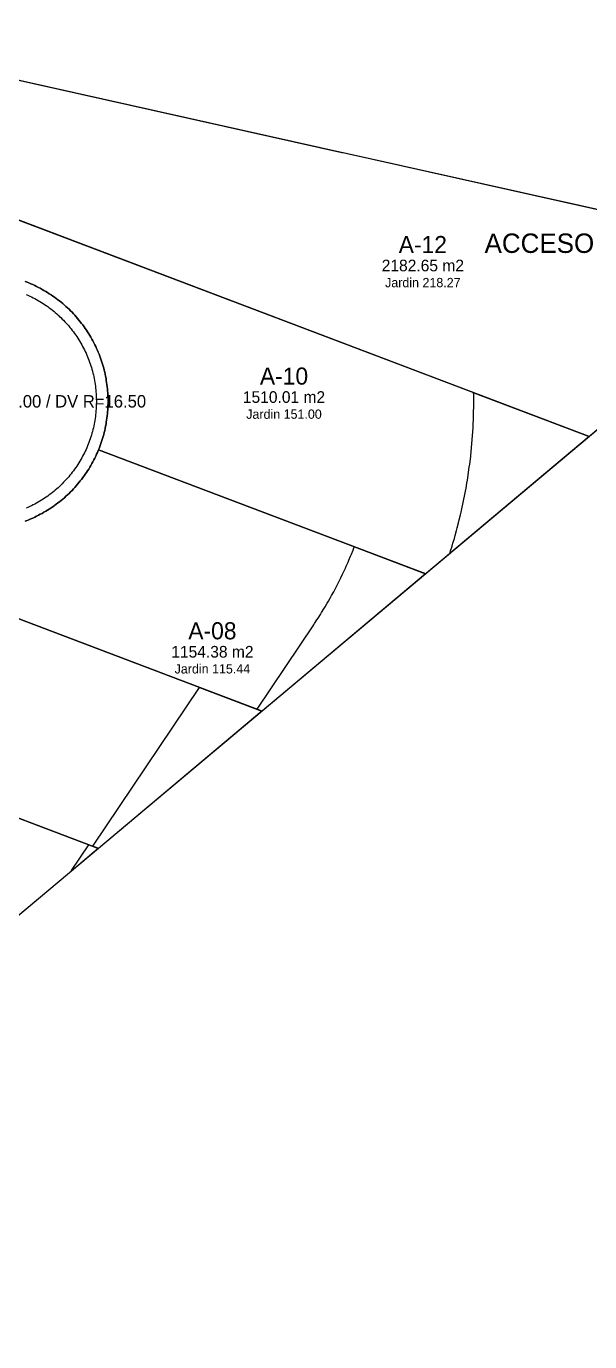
# Model space of a CAD drawing. Header units: metres. Extents: x 357848 to 358234, y 2285108 to 2285465.
# Drawn here: x 357973.7 to 358046.2, y 2285119.7 to 2285289.1 of the extents above; entities that cross this region are included whole.
import ezdxf
from ezdxf.enums import TextEntityAlignment as Align

# ---------------------------------------------------------------- set-up
doc = ezdxf.new("R2010")
doc.units = ezdxf.units.M
for name, color, linetype in [('ACCESO', 1, 'Continuous'), ('JARDIN-DONACION-10', 3, 'Continuous'), ('LOTES', 2, 'Continuous'), ('LOTES-GRANDES', 6, 'Continuous'), ('POLIGONO', 5, 'Continuous'), ('TEXTO', 7, 'Continuous'), ('VIAL-ARROYO', 8, 'Continuous'), ('VIAL-DERECHO-VIA', 9, 'Continuous')]:
    doc.layers.add(name, color=color, linetype=linetype)

msp = doc.modelspace()

# ---------------------------------------------------------------- linework, layer by layer
at = {"layer": 'JARDIN-DONACION-10'}
for points in [[(358028.21, 2285221.18), (358028.21, 2285221.18), (358028.21, 2285221.18), (358028.21, 2285221.18), (358028.2, 2285221.18), (358028.2, 2285221.18), (358028.2, 2285221.18), (358028.2, 2285221.18), (358028.2, 2285221.18), (358028.2, 2285221.18), (358028.2, 2285221.18), (358028.2, 2285221.18), (358028.2, 2285221.18), (358028.2, 2285221.18), (358028.2, 2285221.18), (358028.19, 2285221.18), (358028.19, 2285221.18), (358028.19, 2285221.18), (358028.19, 2285221.18), (358028.19, 2285221.18), (358028.19, 2285221.19), (358028.19, 2285221.19), (358028.19, 2285221.19), (358028.19, 2285221.19), (358028.19, 2285221.19), (358028.19, 2285221.19), (358028.19, 2285221.19), (358028.29, 2285221.51), (358028.29, 2285221.51), (358028.49, 2285222.13), (358028.49, 2285222.13), (358028.6, 2285222.5), (358028.6, 2285222.5), (358028.79, 2285223.13), (358028.79, 2285223.13), (358028.89, 2285223.5), (358028.89, 2285223.5), (358029.07, 2285224.13), (358029.07, 2285224.13), (358029.17, 2285224.5), (358029.17, 2285224.5), (358029.33, 2285225.14), (358029.33, 2285225.14), (358029.42, 2285225.51), (358029.42, 2285225.51), (358029.58, 2285226.15), (358029.58, 2285226.15), (358029.67, 2285226.52), (358029.67, 2285226.52), (358029.81, 2285227.16), (358029.81, 2285227.16), (358029.89, 2285227.54), (358029.89, 2285227.54), (358030.02, 2285228.18), (358030.02, 2285228.18), (358030.1, 2285228.56), (358030.1, 2285228.56), (358030.22, 2285229.2), (358030.22, 2285229.2), (358030.29, 2285229.58), (358030.29, 2285229.58), (358030.4, 2285230.23), (358030.4, 2285230.23), (358030.47, 2285230.61), (358030.47, 2285230.61), (358030.57, 2285231.26), (358030.57, 2285231.26), (358030.62, 2285231.64), (358030.62, 2285231.64), (358030.71, 2285232.29), (358030.71, 2285232.29), (358030.76, 2285232.67), (358030.76, 2285232.67), (358030.85, 2285233.32), (358030.85, 2285233.32), (358030.89, 2285233.7), (358030.89, 2285233.7), (358030.96, 2285234.35), (358030.96, 2285234.35), (358031, 2285234.74), (358031, 2285234.74), (358031.06, 2285235.39), (358031.06, 2285235.39), (358031.09, 2285235.77), (358031.09, 2285235.77), (358031.13, 2285236.43), (358031.13, 2285236.43), (358031.16, 2285236.81), (358031.16, 2285236.81), (358031.2, 2285237.46), (358031.2, 2285237.46), (358031.22, 2285237.85), (358031.22, 2285237.85), (358031.24, 2285238.5), (358031.24, 2285238.5), (358031.26, 2285238.89), (358031.26, 2285238.89), (358031.27, 2285239.54), (358031.27, 2285239.54), (358031.28, 2285239.93), (358031.28, 2285239.93), (358031.28, 2285240.58), (358031.28, 2285240.58), (358031.28, 2285240.97), (358031.28, 2285240.97), (358031.28, 2285241.62), (358031.28, 2285241.63), (358031.27, 2285241.88), (358031.27, 2285241.88), (358031.27, 2285241.88), (358031.27, 2285241.88), (358031.27, 2285241.88), (358031.28, 2285241.88), (358031.28, 2285241.89), (358031.28, 2285241.89), (358031.28, 2285241.89), (358031.28, 2285241.89), (358031.28, 2285241.89), (358031.28, 2285241.89), (358031.28, 2285241.89), (358031.28, 2285241.89), (358031.28, 2285241.89), (358031.28, 2285241.89), (358031.28, 2285241.89), (358031.28, 2285241.89), (358031.29, 2285241.89), (358031.29, 2285241.89), (358031.29, 2285241.89), (358046.15, 2285236.26), (358046.15, 2285236.26), (358046.16, 2285236.26), (358046.16, 2285236.25), (358046.16, 2285236.25), (358046.16, 2285236.25), (358046.16, 2285236.25), (358046.16, 2285236.25), (358046.16, 2285236.25), (358046.16, 2285236.25), (358046.16, 2285236.25), (358046.16, 2285236.25), (358046.16, 2285236.25), (358046.16, 2285236.25), (358046.16, 2285236.25), (358046.16, 2285236.24), (358046.16, 2285236.24), (358046.16, 2285236.24), (358046.16, 2285236.24), (358046.16, 2285236.24), (358046.16, 2285236.24), (358046.16, 2285236.24), (358028.21, 2285221.18)], [(358003.4, 2285201.13), (358003.4, 2285201.13), (358003.4, 2285201.13), (358003.4, 2285201.13), (358003.4, 2285201.13), (358003.4, 2285201.13), (358003.4, 2285201.13), (358003.4, 2285201.13), (358003.4, 2285201.13), (358003.39, 2285201.13), (358003.39, 2285201.13), (358003.39, 2285201.13), (358003.39, 2285201.14), (358003.39, 2285201.14), (358003.39, 2285201.14), (358003.39, 2285201.14), (358003.4, 2285201.14), (358003.4, 2285201.14), (358003.4, 2285201.14), (358010.69, 2285212.01), (358010.79, 2285212.16), (358010.79, 2285212.16), (358011.09, 2285212.62), (358011.09, 2285212.62), (358011.25, 2285212.86), (358011.25, 2285212.87), (358011.55, 2285213.34), (358011.55, 2285213.34), (358011.7, 2285213.58), (358011.7, 2285213.58), (358011.99, 2285214.06), (358011.99, 2285214.06), (358012.14, 2285214.31), (358012.14, 2285214.31), (358012.42, 2285214.79), (358012.42, 2285214.79), (358012.57, 2285215.04), (358012.57, 2285215.04), (358012.84, 2285215.52), (358012.84, 2285215.52), (358012.98, 2285215.77), (358012.98, 2285215.77), (358013.25, 2285216.26), (358013.25, 2285216.26), (358013.38, 2285216.52), (358013.38, 2285216.52), (358013.64, 2285217.01), (358013.64, 2285217.01), (358013.78, 2285217.27), (358013.78, 2285217.27), (358014.03, 2285217.77), (358014.03, 2285217.77), (358014.15, 2285218.03), (358014.15, 2285218.03), (358014.4, 2285218.53), (358014.4, 2285218.53), (358014.52, 2285218.79), (358014.52, 2285218.79), (358014.75, 2285219.3), (358014.75, 2285219.3), (358014.87, 2285219.56), (358014.87, 2285219.56), (358015.1, 2285220.07), (358015.1, 2285220.07), (358015.21, 2285220.33), (358015.21, 2285220.33), (358015.43, 2285220.85), (358015.43, 2285220.85), (358015.54, 2285221.11), (358015.54, 2285221.11), (358015.75, 2285221.63), (358015.75, 2285221.63), (358015.86, 2285221.9), (358015.86, 2285221.9), (358015.91, 2285222.04), (358015.91, 2285222.04), (358015.91, 2285222.04), (358015.91, 2285222.04), (358015.91, 2285222.04), (358015.91, 2285222.04), (358015.92, 2285222.04), (358015.92, 2285222.05), (358015.92, 2285222.05), (358015.92, 2285222.05), (358015.92, 2285222.05), (358015.92, 2285222.05), (358015.92, 2285222.05), (358015.92, 2285222.05), (358015.92, 2285222.05), (358015.92, 2285222.05), (358015.93, 2285222.05), (358025.08, 2285218.58), (358025.08, 2285218.58), (358025.08, 2285218.58), (358025.08, 2285218.57), (358025.08, 2285218.57), (358025.09, 2285218.57), (358025.09, 2285218.57), (358025.09, 2285218.57), (358025.09, 2285218.57), (358025.09, 2285218.57), (358025.09, 2285218.57), (358025.09, 2285218.57), (358025.09, 2285218.57), (358025.09, 2285218.57), (358025.09, 2285218.56), (358025.09, 2285218.56), (358025.09, 2285218.56), (358025.09, 2285218.56), (358025.09, 2285218.56), (358025.09, 2285218.56), (358025.09, 2285218.56), (358025.08, 2285218.56), (358004.03, 2285200.89), (358004.03, 2285200.89), (358004.03, 2285200.89), (358004.03, 2285200.89), (358004.03, 2285200.89), (358004.03, 2285200.89), (358004.02, 2285200.89), (358004.02, 2285200.89), (358004.02, 2285200.89), (358004.02, 2285200.89), (358004.02, 2285200.89), (358004.02, 2285200.89), (358003.4, 2285201.13)], [(357982.25, 2285183.48), (357982.25, 2285183.48), (357982.25, 2285183.48), (357982.25, 2285183.48), (357982.25, 2285183.48), (357982.25, 2285183.48), (357982.25, 2285183.48), (357982.25, 2285183.48), (357982.25, 2285183.48), (357982.25, 2285183.48), (357982.25, 2285183.48), (357982.24, 2285183.48), (357982.24, 2285183.48), (357982.24, 2285183.49), (357982.25, 2285183.49), (357982.25, 2285183.49), (357982.25, 2285183.49), (357982.25, 2285183.49), (357982.25, 2285183.49), (357995.97, 2285203.94), (357995.97, 2285203.94), (357995.97, 2285203.94), (357995.97, 2285203.94), (357995.97, 2285203.94), (357995.97, 2285203.94), (357995.97, 2285203.94), (357995.97, 2285203.94), (357995.97, 2285203.94), (357995.97, 2285203.94), (357995.97, 2285203.94), (357995.97, 2285203.94), (357995.98, 2285203.94), (357995.98, 2285203.94), (357995.98, 2285203.94), (358004.01, 2285200.9), (358004.01, 2285200.9), (358004.01, 2285200.89), (358004.01, 2285200.89), (358004.01, 2285200.89), (358004.01, 2285200.89), (358004.01, 2285200.89), (358004.01, 2285200.89), (358004.02, 2285200.89), (358004.02, 2285200.89), (358004.02, 2285200.89), (358004.02, 2285200.89), (358004.02, 2285200.89), (358004.02, 2285200.89), (358004.02, 2285200.88), (358004.02, 2285200.88), (358004.02, 2285200.88), (358004.02, 2285200.88), (358004.01, 2285200.88), (358004.01, 2285200.88), (358004.01, 2285200.88), (358004.01, 2285200.88), (357982.96, 2285183.21), (357982.96, 2285183.21), (357982.96, 2285183.21), (357982.96, 2285183.21), (357982.95, 2285183.21), (357982.95, 2285183.21), (357982.95, 2285183.21), (357982.95, 2285183.21), (357982.95, 2285183.21), (357982.95, 2285183.21), (357982.95, 2285183.21), (357982.95, 2285183.21), (357982.25, 2285183.48)], [(357979.51, 2285180.32), (357979.51, 2285180.32), (357979.51, 2285180.32), (357979.51, 2285180.32), (357979.51, 2285180.32), (357979.51, 2285180.32), (357979.51, 2285180.32), (357979.51, 2285180.32), (357979.51, 2285180.32), (357979.51, 2285180.32), (357979.5, 2285180.32), (357979.5, 2285180.32), (357979.5, 2285180.32), (357979.5, 2285180.32), (357979.5, 2285180.32), (357979.5, 2285180.32), (357979.5, 2285180.32), (357979.5, 2285180.32), (357979.5, 2285180.33), (357979.5, 2285180.33), (357979.5, 2285180.33), (357979.5, 2285180.33), (357979.5, 2285180.33), (357979.5, 2285180.33), (357979.5, 2285180.33), (357979.5, 2285180.33), (357979.5, 2285180.33), (357979.5, 2285180.33), (357979.5, 2285180.34), (357979.5, 2285180.34), (357981.73, 2285183.66), (357981.73, 2285183.66), (357981.73, 2285183.67), (357981.73, 2285183.67), (357981.73, 2285183.67), (357981.74, 2285183.67), (357981.74, 2285183.67), (357981.74, 2285183.67), (357981.74, 2285183.67), (357981.74, 2285183.67), (357981.74, 2285183.67), (357981.74, 2285183.67), (357981.74, 2285183.67), (357981.74, 2285183.67), (357981.74, 2285183.67), (357982.94, 2285183.22), (357982.94, 2285183.22), (357982.94, 2285183.21), (357982.94, 2285183.21), (357982.94, 2285183.21), (357982.94, 2285183.21), (357982.94, 2285183.21), (357982.94, 2285183.21), (357982.94, 2285183.21), (357982.94, 2285183.21), (357982.94, 2285183.21), (357982.94, 2285183.21), (357982.94, 2285183.21), (357982.94, 2285183.21), (357982.94, 2285183.2), (357982.94, 2285183.2), (357982.94, 2285183.2), (357982.94, 2285183.2), (357982.94, 2285183.2), (357982.94, 2285183.2), (357982.94, 2285183.2), (357982.94, 2285183.2), (357979.51, 2285180.32)]]:
    msp.add_lwpolyline(points, close=True, dxfattribs=at)
at = {"layer": 'LOTES'}
msp.add_lwpolyline([(357961.88, 2285165.53), (357936.89, 2285175), (357945.39, 2285197.44), (357982.95, 2285183.21), (357961.88, 2285165.53)], close=True, dxfattribs=at)
at = {"layer": 'LOTES-GRANDES'}
for points in [[(357971.7, 2285282.35), (358014.31, 2285272.84), (358014.31, 2285272.84), (358014.38, 2285272.81), (358014.39, 2285272.81), (358014.39, 2285272.81), (358014.39, 2285272.81), (358014.39, 2285272.81), (358014.4, 2285272.81), (358014.4, 2285272.81), (358014.4, 2285272.81), (358014.4, 2285272.81), (358014.4, 2285272.81), (358014.4, 2285272.81), (358014.41, 2285272.81), (358014.41, 2285272.82), (358014.41, 2285272.82), (358014.41, 2285272.82), (358014.41, 2285272.82), (358014.41, 2285272.82), (358014.41, 2285272.82), (358014.41, 2285272.82), (358014.41, 2285272.83), (358014.42, 2285272.83), (358014.42, 2285272.83), (358014.42, 2285272.83), (358014.42, 2285272.83), (358014.42, 2285272.83), (358014.42, 2285272.83), (358014.43, 2285272.83), (358014.43, 2285272.83), (358014.43, 2285272.84), (358014.43, 2285272.84), (358014.43, 2285272.84), (358014.43, 2285272.84), (358014.44, 2285272.84), (358014.44, 2285272.84), (358014.44, 2285272.84), (358014.44, 2285272.84), (358014.44, 2285272.84), (358014.45, 2285272.84), (358014.45, 2285272.84), (358014.45, 2285272.84), (358014.45, 2285272.84), (358014.45, 2285272.84), (358014.45, 2285272.84), (358014.45, 2285272.84), (358014.45, 2285272.84), (358014.45, 2285272.84), (358014.45, 2285272.84), (358014.45, 2285272.84), (358014.45, 2285272.84), (358014.45, 2285272.84), (358014.45, 2285272.84), (358014.45, 2285272.84), (358014.45, 2285272.84), (358060.31, 2285262.59)], [(357965.76, 2285266.72), (358046.17, 2285236.25), (358025.1, 2285218.57), (358025.1, 2285218.57), (357982.97, 2285234.54), (357983.04, 2285234.71), (357983.04, 2285234.71), (357983.04, 2285234.71), (357983.04, 2285234.71), (357983.04, 2285234.71), (357983.13, 2285234.96), (357983.13, 2285234.96), (357983.13, 2285234.96), (357983.13, 2285234.96), (357983.13, 2285234.96), (357983.23, 2285235.22), (357983.23, 2285235.22), (357983.23, 2285235.22), (357983.23, 2285235.22), (357983.23, 2285235.22), (357983.32, 2285235.47), (357983.32, 2285235.47), (357983.32, 2285235.47), (357983.32, 2285235.47), (357983.32, 2285235.47), (357983.4, 2285235.73), (357983.4, 2285235.73), (357983.4, 2285235.73), (357983.4, 2285235.73), (357983.4, 2285235.73), (357983.48, 2285235.99), (357983.48, 2285235.99), (357983.48, 2285235.99), (357983.48, 2285235.99), (357983.48, 2285235.99), (357983.56, 2285236.25), (357983.56, 2285236.25), (357983.56, 2285236.25), (357983.56, 2285236.25), (357983.56, 2285236.25), (357983.63, 2285236.51), (357983.63, 2285236.51), (357983.63, 2285236.51), (357983.63, 2285236.51), (357983.63, 2285236.51), (357983.7, 2285236.77), (357983.7, 2285236.77), (357983.7, 2285236.77), (357983.7, 2285236.77), (357983.7, 2285236.77), (357983.76, 2285237.03), (357983.76, 2285237.03), (357983.76, 2285237.03), (357983.76, 2285237.03), (357983.76, 2285237.03), (357983.82, 2285237.29), (357983.82, 2285237.29), (357983.82, 2285237.29), (357983.82, 2285237.29), (357983.82, 2285237.29), (357983.88, 2285237.56), (357983.88, 2285237.56), (357983.88, 2285237.56), (357983.88, 2285237.56), (357983.88, 2285237.56), (357983.93, 2285237.82), (357983.93, 2285237.82), (357983.93, 2285237.82), (357983.93, 2285237.82), (357983.93, 2285237.82), (357983.97, 2285238.09), (357983.97, 2285238.09), (357983.97, 2285238.09), (357983.97, 2285238.09), (357983.97, 2285238.09), (357984.01, 2285238.36), (357984.01, 2285238.36), (357984.01, 2285238.36), (357984.01, 2285238.36), (357984.01, 2285238.36), (357984.05, 2285238.62), (357984.05, 2285238.62), (357984.05, 2285238.62), (357984.05, 2285238.62), (357984.05, 2285238.62), (357984.08, 2285238.89), (357984.08, 2285238.89), (357984.08, 2285238.89), (357984.08, 2285238.89), (357984.08, 2285238.89), (357984.11, 2285239.16), (357984.11, 2285239.16), (357984.11, 2285239.16), (357984.11, 2285239.16), (357984.11, 2285239.16), (357984.14, 2285239.43), (357984.14, 2285239.43), (357984.14, 2285239.43), (357984.14, 2285239.43), (357984.14, 2285239.43), (357984.16, 2285239.7), (357984.16, 2285239.7), (357984.16, 2285239.7), (357984.16, 2285239.7), (357984.16, 2285239.7), (357984.17, 2285239.97), (357984.17, 2285239.97), (357984.17, 2285239.97), (357984.17, 2285239.97), (357984.17, 2285239.97), (357984.18, 2285240.24), (357984.18, 2285240.24), (357984.18, 2285240.24), (357984.18, 2285240.24), (357984.18, 2285240.24), (357984.19, 2285240.51), (357984.19, 2285240.51), (357984.19, 2285240.51), (357984.19, 2285240.51), (357984.19, 2285240.51), (357984.19, 2285240.78), (357984.19, 2285240.78), (357984.19, 2285240.78), (357984.19, 2285240.78), (357984.19, 2285240.78), (357984.19, 2285241.05), (357984.19, 2285241.05), (357984.19, 2285241.05), (357984.19, 2285241.05), (357984.19, 2285241.05), (357984.18, 2285241.32), (357984.18, 2285241.32), (357984.18, 2285241.32), (357984.18, 2285241.32), (357984.18, 2285241.32), (357984.17, 2285241.59), (357984.17, 2285241.59), (357984.17, 2285241.59), (357984.17, 2285241.59), (357984.17, 2285241.59), (357984.16, 2285241.86), (357984.16, 2285241.86), (357984.16, 2285241.86), (357984.16, 2285241.86), (357984.16, 2285241.86), (357984.14, 2285242.13), (357984.14, 2285242.13), (357984.14, 2285242.13), (357984.14, 2285242.13), (357984.14, 2285242.13), (357984.11, 2285242.39), (357984.11, 2285242.39), (357984.11, 2285242.39), (357984.11, 2285242.39), (357984.11, 2285242.39), (357984.08, 2285242.66), (357984.08, 2285242.66), (357984.08, 2285242.66), (357984.08, 2285242.66), (357984.08, 2285242.66), (357984.05, 2285242.93), (357984.05, 2285242.93), (357984.05, 2285242.93), (357984.05, 2285242.93), (357984.05, 2285242.93), (357984.01, 2285243.2), (357984.01, 2285243.2), (357984.01, 2285243.2), (357984.01, 2285243.2), (357984.01, 2285243.2), (357983.97, 2285243.46), (357983.97, 2285243.46), (357983.97, 2285243.46), (357983.97, 2285243.46), (357983.97, 2285243.46), (357983.93, 2285243.73), (357983.93, 2285243.73), (357983.93, 2285243.73), (357983.93, 2285243.73), (357983.93, 2285243.73), (357983.88, 2285244), (357983.88, 2285244), (357983.88, 2285244), (357983.88, 2285244), (357983.88, 2285244), (357983.82, 2285244.26), (357983.82, 2285244.26), (357983.82, 2285244.26), (357983.82, 2285244.26), (357983.82, 2285244.26), (357983.76, 2285244.52), (357983.76, 2285244.52), (357983.76, 2285244.52), (357983.76, 2285244.52), (357983.76, 2285244.52), (357983.7, 2285244.79), (357983.7, 2285244.79), (357983.7, 2285244.79), (357983.7, 2285244.79), (357983.7, 2285244.79), (357983.63, 2285245.05), (357983.63, 2285245.05), (357983.63, 2285245.05), (357983.63, 2285245.05), (357983.63, 2285245.05), (357983.56, 2285245.31), (357983.56, 2285245.31), (357983.56, 2285245.31), (357983.56, 2285245.31), (357983.56, 2285245.31), (357983.48, 2285245.57), (357983.48, 2285245.57), (357983.48, 2285245.57), (357983.48, 2285245.57), (357983.48, 2285245.57), (357983.4, 2285245.82), (357983.4, 2285245.82), (357983.4, 2285245.82), (357983.4, 2285245.82), (357983.4, 2285245.82), (357983.32, 2285246.08), (357983.32, 2285246.08), (357983.32, 2285246.08), (357983.32, 2285246.08), (357983.32, 2285246.08), (357983.23, 2285246.34), (357983.23, 2285246.34), (357983.23, 2285246.34), (357983.23, 2285246.34), (357983.23, 2285246.34), (357983.13, 2285246.59), (357983.13, 2285246.59), (357983.13, 2285246.59), (357983.13, 2285246.59), (357983.13, 2285246.59), (357983.04, 2285246.84), (357983.04, 2285246.84), (357983.04, 2285246.84), (357983.04, 2285246.84), (357983.04, 2285246.84), (357982.94, 2285247.09), (357982.94, 2285247.09), (357982.94, 2285247.09), (357982.94, 2285247.09), (357982.94, 2285247.09), (357982.83, 2285247.34), (357982.83, 2285247.34), (357982.83, 2285247.34), (357982.83, 2285247.34), (357982.83, 2285247.34), (357982.72, 2285247.59), (357982.72, 2285247.59), (357982.72, 2285247.59), (357982.72, 2285247.59), (357982.72, 2285247.59), (357982.61, 2285247.83), (357982.61, 2285247.83), (357982.61, 2285247.83), (357982.61, 2285247.83), (357982.61, 2285247.83), (357982.49, 2285248.07), (357982.49, 2285248.07), (357982.49, 2285248.07), (357982.49, 2285248.07), (357982.49, 2285248.07), (357982.37, 2285248.32), (357982.37, 2285248.32), (357982.37, 2285248.32), (357982.37, 2285248.32), (357982.37, 2285248.32), (357982.24, 2285248.55), (357982.24, 2285248.55), (357982.24, 2285248.55), (357982.24, 2285248.55), (357982.24, 2285248.55), (357982.11, 2285248.79), (357982.11, 2285248.79), (357982.11, 2285248.79), (357982.11, 2285248.79), (357982.11, 2285248.79), (357981.98, 2285249.03), (357981.98, 2285249.03), (357981.98, 2285249.03), (357981.98, 2285249.03), (357981.98, 2285249.03), (357981.84, 2285249.26), (357981.84, 2285249.26), (357981.84, 2285249.26), (357981.84, 2285249.26), (357981.84, 2285249.26), (357981.7, 2285249.49), (357981.7, 2285249.49), (357981.7, 2285249.49), (357981.7, 2285249.49), (357981.7, 2285249.49), (357981.56, 2285249.72), (357981.56, 2285249.72), (357981.56, 2285249.72), (357981.56, 2285249.72), (357981.56, 2285249.72), (357981.41, 2285249.94), (357981.41, 2285249.94), (357981.41, 2285249.94), (357981.41, 2285249.94), (357981.41, 2285249.94), (357981.26, 2285250.17), (357981.26, 2285250.17), (357981.26, 2285250.17), (357981.26, 2285250.17), (357981.26, 2285250.17), (357981.1, 2285250.39), (357981.1, 2285250.39), (357981.1, 2285250.39), (357981.1, 2285250.39), (357981.1, 2285250.39), (357980.95, 2285250.61), (357980.95, 2285250.61), (357980.95, 2285250.61), (357980.95, 2285250.61), (357980.95, 2285250.61), (357980.78, 2285250.82), (357980.78, 2285250.82), (357980.78, 2285250.82), (357980.78, 2285250.82), (357980.78, 2285250.82), (357980.62, 2285251.03), (357980.62, 2285251.03), (357980.62, 2285251.03), (357980.62, 2285251.03), (357980.62, 2285251.03), (357980.45, 2285251.24), (357980.45, 2285251.24), (357980.45, 2285251.24), (357980.45, 2285251.24), (357980.45, 2285251.24), (357980.27, 2285251.45), (357980.27, 2285251.45), (357980.27, 2285251.45), (357980.27, 2285251.45), (357980.27, 2285251.45), (357980.1, 2285251.66), (357980.1, 2285251.66), (357980.1, 2285251.66), (357980.1, 2285251.66), (357980.1, 2285251.66), (357979.92, 2285251.86), (357979.92, 2285251.86), (357979.92, 2285251.86), (357979.92, 2285251.86), (357979.92, 2285251.86), (357979.74, 2285252.06), (357979.74, 2285252.06), (357979.74, 2285252.06), (357979.74, 2285252.06), (357979.74, 2285252.06), (357979.55, 2285252.25), (357979.55, 2285252.25), (357979.55, 2285252.25), (357979.55, 2285252.25), (357979.55, 2285252.25), (357979.36, 2285252.44), (357979.36, 2285252.44), (357979.36, 2285252.44), (357979.36, 2285252.44), (357979.36, 2285252.44), (357979.17, 2285252.63), (357979.17, 2285252.63), (357979.17, 2285252.63), (357979.17, 2285252.63), (357979.17, 2285252.63), (357978.97, 2285252.82), (357978.97, 2285252.82), (357978.97, 2285252.82), (357978.97, 2285252.82), (357978.97, 2285252.82), (357978.77, 2285253), (357978.77, 2285253), (357978.77, 2285253), (357978.77, 2285253), (357978.77, 2285253), (357978.57, 2285253.18), (357978.57, 2285253.18), (357978.57, 2285253.18), (357978.57, 2285253.18), (357978.57, 2285253.18), (357978.37, 2285253.36), (357978.37, 2285253.36), (357978.37, 2285253.36), (357978.37, 2285253.36), (357978.37, 2285253.36), (357978.16, 2285253.53), (357978.16, 2285253.53), (357978.16, 2285253.53), (357978.16, 2285253.53), (357978.16, 2285253.53), (357977.95, 2285253.7), (357977.95, 2285253.7), (357977.95, 2285253.7), (357977.95, 2285253.7), (357977.95, 2285253.7), (357977.74, 2285253.87), (357977.74, 2285253.87), (357977.74, 2285253.87), (357977.74, 2285253.87), (357977.74, 2285253.87), (357977.52, 2285254.03), (357977.52, 2285254.03), (357977.52, 2285254.03), (357977.52, 2285254.03), (357977.52, 2285254.03), (357977.3, 2285254.19), (357977.3, 2285254.19), (357977.3, 2285254.19), (357977.3, 2285254.19), (357977.3, 2285254.19), (357977.08, 2285254.34), (357977.08, 2285254.34), (357977.08, 2285254.34), (357977.08, 2285254.34), (357977.08, 2285254.34), (357976.86, 2285254.5), (357976.86, 2285254.5), (357976.86, 2285254.5), (357976.86, 2285254.5), (357976.86, 2285254.5), (357976.63, 2285254.64), (357976.63, 2285254.64), (357976.63, 2285254.64), (357976.63, 2285254.64), (357976.63, 2285254.64), (357976.41, 2285254.79), (357976.41, 2285254.79), (357976.41, 2285254.79), (357976.41, 2285254.79), (357976.41, 2285254.79), (357976.17, 2285254.93), (357976.17, 2285254.93), (357976.17, 2285254.93), (357976.17, 2285254.93), (357976.17, 2285254.93), (357975.94, 2285255.07), (357975.94, 2285255.07), (357975.94, 2285255.07), (357975.94, 2285255.07), (357975.94, 2285255.07), (357975.71, 2285255.2), (357975.71, 2285255.2), (357975.71, 2285255.2), (357975.71, 2285255.2), (357975.71, 2285255.2), (357975.47, 2285255.33), (357975.47, 2285255.33), (357975.47, 2285255.33), (357975.47, 2285255.33), (357975.47, 2285255.33), (357975.23, 2285255.45), (357975.23, 2285255.45), (357975.23, 2285255.45), (357975.23, 2285255.45), (357975.23, 2285255.45), (357974.99, 2285255.58), (357974.99, 2285255.58), (357974.99, 2285255.58), (357974.99, 2285255.58), (357974.99, 2285255.58), (357974.75, 2285255.69), (357974.75, 2285255.69), (357974.75, 2285255.69), (357974.75, 2285255.69), (357974.75, 2285255.69), (357974.5, 2285255.81), (357974.5, 2285255.81), (357974.5, 2285255.81), (357974.5, 2285255.81), (357974.5, 2285255.81), (357974.26, 2285255.92), (357974.26, 2285255.92), (357974.26, 2285255.92), (357974.26, 2285255.92), (357974.26, 2285255.92), (357974.01, 2285256.02), (357974.01, 2285256.02), (357974.01, 2285256.02), (357974.01, 2285256.02), (357974.01, 2285256.02), (357973.76, 2285256.12), (357973.76, 2285256.12), (357973.76, 2285256.12), (357973.76, 2285256.12), (357973.76, 2285256.12), (357973.5, 2285256.22)], [(358063.94, 2285251.16), (358046.18, 2285236.26), (358046.18, 2285236.26), (358046.18, 2285236.26), (358046.17, 2285236.25), (358046.17, 2285236.25), (358046.17, 2285236.25), (358046.17, 2285236.25), (358046.17, 2285236.25), (358046.16, 2285236.25), (358046.16, 2285236.25), (358046.16, 2285236.25), (358046.16, 2285236.25), (357965.78, 2285266.71)], [(357973.5, 2285225.33), (357973.76, 2285225.43), (357973.76, 2285225.43), (357973.76, 2285225.43), (357973.76, 2285225.43), (357973.76, 2285225.43), (357974.01, 2285225.53), (357974.01, 2285225.53), (357974.01, 2285225.53), (357974.01, 2285225.53), (357974.01, 2285225.53), (357974.26, 2285225.64), (357974.26, 2285225.64), (357974.26, 2285225.64), (357974.26, 2285225.64), (357974.26, 2285225.64), (357974.5, 2285225.75), (357974.5, 2285225.75), (357974.5, 2285225.75), (357974.5, 2285225.75), (357974.5, 2285225.75), (357974.75, 2285225.86), (357974.75, 2285225.86), (357974.75, 2285225.86), (357974.75, 2285225.86), (357974.75, 2285225.86), (357974.99, 2285225.98), (357974.99, 2285225.98), (357974.99, 2285225.98), (357974.99, 2285225.98), (357974.99, 2285225.98), (357975.23, 2285226.1), (357975.23, 2285226.1), (357975.23, 2285226.1), (357975.23, 2285226.1), (357975.23, 2285226.1), (357975.47, 2285226.23), (357975.47, 2285226.23), (357975.47, 2285226.23), (357975.47, 2285226.23), (357975.47, 2285226.23), (357975.71, 2285226.35), (357975.71, 2285226.35), (357975.71, 2285226.35), (357975.71, 2285226.35), (357975.71, 2285226.35), (357975.94, 2285226.49), (357975.94, 2285226.49), (357975.94, 2285226.49), (357975.94, 2285226.49), (357975.94, 2285226.49), (357976.17, 2285226.62), (357976.17, 2285226.62), (357976.17, 2285226.62), (357976.17, 2285226.62), (357976.17, 2285226.62), (357976.41, 2285226.77), (357976.41, 2285226.77), (357976.41, 2285226.77), (357976.41, 2285226.77), (357976.41, 2285226.77), (357976.63, 2285226.91), (357976.63, 2285226.91), (357976.63, 2285226.91), (357976.63, 2285226.91), (357976.63, 2285226.91), (357976.86, 2285227.06), (357976.86, 2285227.06), (357976.86, 2285227.06), (357976.86, 2285227.06), (357976.86, 2285227.06), (357977.08, 2285227.21), (357977.08, 2285227.21), (357977.08, 2285227.21), (357977.08, 2285227.21), (357977.08, 2285227.21), (357977.3, 2285227.36), (357977.3, 2285227.36), (357977.3, 2285227.36), (357977.3, 2285227.36), (357977.3, 2285227.36), (357977.52, 2285227.52), (357977.52, 2285227.52), (357977.52, 2285227.52), (357977.52, 2285227.52), (357977.52, 2285227.52), (357977.74, 2285227.69), (357977.74, 2285227.69), (357977.74, 2285227.69), (357977.74, 2285227.69), (357977.74, 2285227.69), (357977.95, 2285227.85), (357977.95, 2285227.85), (357977.95, 2285227.85), (357977.95, 2285227.85), (357977.95, 2285227.85), (357978.16, 2285228.02), (357978.16, 2285228.02), (357978.16, 2285228.02), (357978.16, 2285228.02), (357978.16, 2285228.02), (357978.37, 2285228.2), (357978.37, 2285228.2), (357978.37, 2285228.2), (357978.37, 2285228.2), (357978.37, 2285228.2), (357978.57, 2285228.37), (357978.57, 2285228.37), (357978.57, 2285228.37), (357978.57, 2285228.37), (357978.57, 2285228.37), (357978.77, 2285228.55), (357978.77, 2285228.55), (357978.77, 2285228.55), (357978.77, 2285228.55), (357978.77, 2285228.55), (357978.97, 2285228.73), (357978.97, 2285228.73), (357978.97, 2285228.73), (357978.97, 2285228.73), (357978.97, 2285228.73), (357979.17, 2285228.92), (357979.17, 2285228.92), (357979.17, 2285228.92), (357979.17, 2285228.92), (357979.17, 2285228.92), (357979.36, 2285229.11), (357979.36, 2285229.11), (357979.36, 2285229.11), (357979.36, 2285229.11), (357979.36, 2285229.11), (357979.55, 2285229.3), (357979.55, 2285229.3), (357979.55, 2285229.3), (357979.55, 2285229.3), (357979.55, 2285229.3), (357979.74, 2285229.5), (357979.74, 2285229.5), (357979.74, 2285229.5), (357979.74, 2285229.5), (357979.74, 2285229.5), (357979.92, 2285229.7), (357979.92, 2285229.7), (357979.92, 2285229.7), (357979.92, 2285229.7), (357979.92, 2285229.7), (357980.1, 2285229.9), (357980.1, 2285229.9), (357980.1, 2285229.9), (357980.1, 2285229.9), (357980.1, 2285229.9), (357980.27, 2285230.1), (357980.27, 2285230.1), (357980.27, 2285230.1), (357980.27, 2285230.1), (357980.27, 2285230.1), (357980.45, 2285230.31), (357980.45, 2285230.31), (357980.45, 2285230.31), (357980.45, 2285230.31), (357980.45, 2285230.31), (357980.62, 2285230.52), (357980.62, 2285230.52), (357980.62, 2285230.52), (357980.62, 2285230.52), (357980.62, 2285230.52), (357980.78, 2285230.73), (357980.78, 2285230.73), (357980.78, 2285230.73), (357980.78, 2285230.73), (357980.78, 2285230.73), (357980.95, 2285230.95), (357980.95, 2285230.95), (357980.95, 2285230.95), (357980.95, 2285230.95), (357980.95, 2285230.95), (357981.1, 2285231.17), (357981.1, 2285231.17), (357981.1, 2285231.17), (357981.1, 2285231.17), (357981.1, 2285231.17), (357981.26, 2285231.39), (357981.26, 2285231.39), (357981.26, 2285231.39), (357981.26, 2285231.39), (357981.26, 2285231.39), (357981.41, 2285231.61), (357981.41, 2285231.61), (357981.41, 2285231.61), (357981.41, 2285231.61), (357981.41, 2285231.61), (357981.56, 2285231.84), (357981.56, 2285231.84), (357981.56, 2285231.84), (357981.56, 2285231.84), (357981.56, 2285231.84), (357981.7, 2285232.06), (357981.7, 2285232.06), (357981.7, 2285232.06), (357981.7, 2285232.06), (357981.7, 2285232.06), (357981.84, 2285232.29), (357981.84, 2285232.29), (357981.84, 2285232.29), (357981.84, 2285232.29), (357981.84, 2285232.29), (357981.98, 2285232.53), (357981.98, 2285232.53), (357981.98, 2285232.53), (357981.98, 2285232.53), (357981.98, 2285232.53), (357982.11, 2285232.76), (357982.11, 2285232.76), (357982.11, 2285232.76), (357982.11, 2285232.76), (357982.11, 2285232.76), (357982.24, 2285233), (357982.24, 2285233), (357982.24, 2285233), (357982.24, 2285233), (357982.24, 2285233), (357982.37, 2285233.24), (357982.37, 2285233.24), (357982.37, 2285233.24), (357982.37, 2285233.24), (357982.37, 2285233.24), (357982.49, 2285233.48), (357982.49, 2285233.48), (357982.49, 2285233.48), (357982.49, 2285233.48), (357982.49, 2285233.48), (357982.61, 2285233.72), (357982.61, 2285233.72), (357982.61, 2285233.72), (357982.61, 2285233.72), (357982.61, 2285233.72), (357982.72, 2285233.97), (357982.72, 2285233.97), (357982.72, 2285233.97), (357982.72, 2285233.97), (357982.72, 2285233.97), (357982.83, 2285234.21), (357982.83, 2285234.21), (357982.83, 2285234.21), (357982.83, 2285234.21), (357982.83, 2285234.21), (357982.94, 2285234.46), (357982.94, 2285234.46), (357982.94, 2285234.46), (357982.94, 2285234.46), (357982.94, 2285234.46), (357982.97, 2285234.54), (358025.1, 2285218.57), (358004.03, 2285200.89), (358004.03, 2285200.89), (357953.89, 2285219.89)]]:
    msp.add_lwpolyline(points, dxfattribs=at)
msp.add_lwpolyline([(357982.95, 2285183.21), (357945.39, 2285197.44), (357953.89, 2285219.89), (358004.03, 2285200.89), (357982.95, 2285183.21)], close=True, dxfattribs=at)
at = {"layer": 'POLIGONO'}
msp.add_lwpolyline([(357879.27, 2285124.57), (357941.62, 2285289.07), (358060.31, 2285262.57), (358062.26, 2285261.77), (358063.93, 2285260.34), (358065.12, 2285258.56), (358065.64, 2285256.29), (358065.51, 2285254.15), (358063.95, 2285251.17), (357910.51, 2285122.42), (357905.46, 2285119.92), (357901.33, 2285119.68), (357879.27, 2285124.57)], close=True, dxfattribs=at)
at = {"layer": 'VIAL-ARROYO'}
msp.add_lwpolyline([(357973.66, 2285254.54), (357973.88, 2285254.44), (357973.88, 2285254.44), (357974.11, 2285254.34), (357974.11, 2285254.34), (357974.33, 2285254.23), (357974.33, 2285254.23), (357974.55, 2285254.12), (357974.55, 2285254.12), (357974.76, 2285254.01), (357974.76, 2285254.01), (357974.98, 2285253.89), (357974.98, 2285253.89), (357975.19, 2285253.77), (357975.19, 2285253.77), (357975.4, 2285253.64), (357975.4, 2285253.64), (357975.61, 2285253.51), (357975.61, 2285253.51), (357975.82, 2285253.38), (357975.82, 2285253.38), (357976.03, 2285253.25), (357976.03, 2285253.25), (357976.23, 2285253.11), (357976.23, 2285253.11), (357976.43, 2285252.97), (357976.43, 2285252.97), (357976.63, 2285252.83), (357976.63, 2285252.83), (357976.82, 2285252.68), (357976.82, 2285252.68), (357977.02, 2285252.53), (357977.02, 2285252.53), (357977.21, 2285252.37), (357977.21, 2285252.37), (357977.4, 2285252.21), (357977.4, 2285252.21), (357977.58, 2285252.05), (357977.58, 2285252.05), (357977.77, 2285251.89), (357977.77, 2285251.89), (357977.95, 2285251.73), (357977.95, 2285251.72), (357978.12, 2285251.56), (357978.12, 2285251.56), (357978.3, 2285251.38), (357978.3, 2285251.38), (357978.47, 2285251.21), (357978.47, 2285251.21), (357978.64, 2285251.03), (357978.64, 2285251.03), (357978.81, 2285250.85), (357978.81, 2285250.85), (357978.97, 2285250.67), (357978.97, 2285250.67), (357979.13, 2285250.48), (357979.13, 2285250.48), (357979.29, 2285250.29), (357979.29, 2285250.29), (357979.44, 2285250.1), (357979.44, 2285250.1), (357979.59, 2285249.91), (357979.59, 2285249.91), (357979.74, 2285249.71), (357979.74, 2285249.71), (357979.89, 2285249.51), (357979.89, 2285249.51), (357980.03, 2285249.31), (357980.03, 2285249.31), (357980.16, 2285249.11), (357980.16, 2285249.11), (357980.3, 2285248.91), (357980.3, 2285248.91), (357980.43, 2285248.7), (357980.43, 2285248.7), (357980.56, 2285248.49), (357980.56, 2285248.49), (357980.68, 2285248.28), (357980.68, 2285248.28), (357980.8, 2285248.06), (357980.8, 2285248.06), (357980.92, 2285247.85), (357980.92, 2285247.85), (357981.04, 2285247.63), (357981.04, 2285247.63), (357981.15, 2285247.41), (357981.15, 2285247.41), (357981.25, 2285247.19), (357981.25, 2285247.19), (357981.36, 2285246.97), (357981.36, 2285246.97), (357981.45, 2285246.74), (357981.45, 2285246.74), (357981.55, 2285246.52), (357981.55, 2285246.52), (357981.64, 2285246.29), (357981.64, 2285246.29), (357981.73, 2285246.06), (357981.73, 2285246.06), (357981.82, 2285245.83), (357981.82, 2285245.83), (357981.9, 2285245.6), (357981.9, 2285245.6), (357981.97, 2285245.37), (357981.97, 2285245.37), (357982.05, 2285245.13), (357982.05, 2285245.13), (357982.12, 2285244.9), (357982.12, 2285244.9), (357982.18, 2285244.66), (357982.18, 2285244.66), (357982.24, 2285244.42), (357982.24, 2285244.42), (357982.3, 2285244.18), (357982.3, 2285244.18), (357982.35, 2285243.94), (357982.35, 2285243.94), (357982.4, 2285243.7), (357982.4, 2285243.7), (357982.45, 2285243.46), (357982.45, 2285243.46), (357982.49, 2285243.22), (357982.49, 2285243.22), (357982.53, 2285242.98), (357982.53, 2285242.98), (357982.56, 2285242.73), (357982.56, 2285242.73), (357982.59, 2285242.49), (357982.59, 2285242.49), (357982.62, 2285242.25), (357982.62, 2285242.25), (357982.64, 2285242), (357982.64, 2285242), (357982.66, 2285241.76), (357982.66, 2285241.76), (357982.67, 2285241.51), (357982.67, 2285241.51), (357982.68, 2285241.27), (357982.68, 2285241.27), (357982.69, 2285241.02), (357982.69, 2285241.02), (357982.69, 2285240.78), (357982.69, 2285240.78), (357982.69, 2285240.53), (357982.69, 2285240.53), (357982.68, 2285240.29), (357982.68, 2285240.29), (357982.67, 2285240.04), (357982.67, 2285240.04), (357982.66, 2285239.8), (357982.66, 2285239.8), (357982.64, 2285239.55), (357982.64, 2285239.55), (357982.62, 2285239.31), (357982.62, 2285239.31), (357982.59, 2285239.06), (357982.59, 2285239.06), (357982.56, 2285238.82), (357982.56, 2285238.82), (357982.53, 2285238.58), (357982.53, 2285238.58), (357982.49, 2285238.33), (357982.49, 2285238.33), (357982.45, 2285238.09), (357982.45, 2285238.09), (357982.4, 2285237.85), (357982.4, 2285237.85), (357982.35, 2285237.61), (357982.35, 2285237.61), (357982.3, 2285237.37), (357982.3, 2285237.37), (357982.24, 2285237.13), (357982.24, 2285237.13), (357982.18, 2285236.89), (357982.18, 2285236.89), (357982.12, 2285236.66), (357982.12, 2285236.66), (357982.05, 2285236.42), (357982.05, 2285236.42), (357981.97, 2285236.19), (357981.97, 2285236.19), (357981.9, 2285235.96), (357981.9, 2285235.96), (357981.82, 2285235.72), (357981.82, 2285235.72), (357981.73, 2285235.49), (357981.73, 2285235.49), (357981.64, 2285235.26), (357981.64, 2285235.26), (357981.55, 2285235.04), (357981.55, 2285235.04), (357981.45, 2285234.81), (357981.45, 2285234.81), (357981.36, 2285234.59), (357981.36, 2285234.59), (357981.25, 2285234.36), (357981.25, 2285234.36), (357981.15, 2285234.14), (357981.15, 2285234.14), (357981.04, 2285233.92), (357981.04, 2285233.92), (357980.92, 2285233.71), (357980.92, 2285233.71), (357980.8, 2285233.49), (357980.8, 2285233.49), (357980.68, 2285233.28), (357980.68, 2285233.28), (357980.56, 2285233.07), (357980.56, 2285233.07), (357980.43, 2285232.86), (357980.43, 2285232.86), (357980.3, 2285232.65), (357980.3, 2285232.65), (357980.16, 2285232.44), (357980.16, 2285232.44), (357980.03, 2285232.24), (357980.03, 2285232.24), (357979.89, 2285232.04), (357979.89, 2285232.04), (357979.74, 2285231.84), (357979.74, 2285231.84), (357979.59, 2285231.65), (357979.59, 2285231.65), (357979.44, 2285231.45), (357979.44, 2285231.45), (357979.29, 2285231.26), (357979.29, 2285231.26), (357979.13, 2285231.07), (357979.13, 2285231.07), (357978.97, 2285230.89), (357978.97, 2285230.89), (357978.81, 2285230.7), (357978.81, 2285230.7), (357978.64, 2285230.52), (357978.64, 2285230.52), (357978.47, 2285230.35), (357978.47, 2285230.35), (357978.3, 2285230.17), (357978.3, 2285230.17), (357978.12, 2285230), (357978.12, 2285230), (357977.95, 2285229.83), (357977.95, 2285229.83), (357977.77, 2285229.66), (357977.77, 2285229.66), (357977.58, 2285229.5), (357977.58, 2285229.5), (357977.4, 2285229.34), (357977.4, 2285229.34), (357977.21, 2285229.18), (357977.21, 2285229.18), (357977.02, 2285229.03), (357977.02, 2285229.03), (357976.82, 2285228.88), (357976.82, 2285228.88), (357976.63, 2285228.73), (357976.63, 2285228.73), (357976.43, 2285228.58), (357976.43, 2285228.58), (357976.23, 2285228.44), (357976.23, 2285228.44), (357976.03, 2285228.3), (357976.03, 2285228.3), (357975.82, 2285228.17), (357975.82, 2285228.17), (357975.61, 2285228.04), (357975.61, 2285228.04), (357975.4, 2285227.91), (357975.4, 2285227.91), (357975.19, 2285227.79), (357975.19, 2285227.79), (357974.98, 2285227.67), (357974.98, 2285227.67), (357974.76, 2285227.55), (357974.76, 2285227.55), (357974.55, 2285227.43), (357974.55, 2285227.43), (357974.33, 2285227.32), (357974.33, 2285227.32), (357974.11, 2285227.22), (357974.11, 2285227.22), (357973.88, 2285227.11), (357973.88, 2285227.11), (357973.66, 2285227.01)], dxfattribs=at)
at = {"layer": 'VIAL-DERECHO-VIA'}
msp.add_lwpolyline([(357973.5, 2285256.22), (357973.76, 2285256.12), (357973.76, 2285256.12), (357974.01, 2285256.02), (357974.01, 2285256.02), (357974.26, 2285255.92), (357974.26, 2285255.92), (357974.5, 2285255.81), (357974.5, 2285255.81), (357974.75, 2285255.69), (357974.75, 2285255.69), (357974.99, 2285255.58), (357974.99, 2285255.58), (357975.23, 2285255.45), (357975.23, 2285255.45), (357975.47, 2285255.33), (357975.47, 2285255.33), (357975.71, 2285255.2), (357975.71, 2285255.2), (357975.94, 2285255.07), (357975.94, 2285255.07), (357976.17, 2285254.93), (357976.17, 2285254.93), (357976.41, 2285254.79), (357976.41, 2285254.79), (357976.63, 2285254.64), (357976.63, 2285254.64), (357976.86, 2285254.5), (357976.86, 2285254.5), (357977.08, 2285254.34), (357977.08, 2285254.34), (357977.3, 2285254.19), (357977.3, 2285254.19), (357977.52, 2285254.03), (357977.52, 2285254.03), (357977.74, 2285253.87), (357977.74, 2285253.87), (357977.95, 2285253.7), (357977.95, 2285253.7), (357978.16, 2285253.53), (357978.16, 2285253.53), (357978.37, 2285253.36), (357978.37, 2285253.36), (357978.57, 2285253.18), (357978.57, 2285253.18), (357978.77, 2285253), (357978.77, 2285253), (357978.97, 2285252.82), (357978.97, 2285252.82), (357979.17, 2285252.63), (357979.17, 2285252.63), (357979.36, 2285252.44), (357979.36, 2285252.44), (357979.55, 2285252.25), (357979.55, 2285252.25), (357979.74, 2285252.06), (357979.74, 2285252.06), (357979.92, 2285251.86), (357979.92, 2285251.86), (357980.1, 2285251.66), (357980.1, 2285251.66), (357980.27, 2285251.45), (357980.27, 2285251.45), (357980.45, 2285251.24), (357980.45, 2285251.24), (357980.62, 2285251.03), (357980.62, 2285251.03), (357980.78, 2285250.82), (357980.78, 2285250.82), (357980.95, 2285250.61), (357980.95, 2285250.61), (357981.1, 2285250.39), (357981.1, 2285250.39), (357981.26, 2285250.17), (357981.26, 2285250.17), (357981.41, 2285249.94), (357981.41, 2285249.94), (357981.56, 2285249.72), (357981.56, 2285249.72), (357981.7, 2285249.49), (357981.7, 2285249.49), (357981.84, 2285249.26), (357981.84, 2285249.26), (357981.98, 2285249.03), (357981.98, 2285249.03), (357982.11, 2285248.79), (357982.11, 2285248.79), (357982.24, 2285248.55), (357982.24, 2285248.55), (357982.37, 2285248.32), (357982.37, 2285248.32), (357982.49, 2285248.07), (357982.49, 2285248.07), (357982.61, 2285247.83), (357982.61, 2285247.83), (357982.72, 2285247.59), (357982.72, 2285247.59), (357982.83, 2285247.34), (357982.83, 2285247.34), (357982.94, 2285247.09), (357982.94, 2285247.09), (357983.04, 2285246.84), (357983.04, 2285246.84), (357983.13, 2285246.59), (357983.13, 2285246.59), (357983.23, 2285246.34), (357983.23, 2285246.34), (357983.32, 2285246.08), (357983.32, 2285246.08), (357983.4, 2285245.82), (357983.4, 2285245.82), (357983.48, 2285245.57), (357983.48, 2285245.57), (357983.56, 2285245.31), (357983.56, 2285245.31), (357983.63, 2285245.05), (357983.63, 2285245.05), (357983.7, 2285244.79), (357983.7, 2285244.79), (357983.76, 2285244.52), (357983.76, 2285244.52), (357983.82, 2285244.26), (357983.82, 2285244.26), (357983.88, 2285244), (357983.88, 2285244), (357983.93, 2285243.73), (357983.93, 2285243.73), (357983.97, 2285243.46), (357983.97, 2285243.46), (357984.01, 2285243.2), (357984.01, 2285243.2), (357984.05, 2285242.93), (357984.05, 2285242.93), (357984.08, 2285242.66), (357984.08, 2285242.66), (357984.11, 2285242.39), (357984.11, 2285242.39), (357984.14, 2285242.13), (357984.14, 2285242.13), (357984.16, 2285241.86), (357984.16, 2285241.86), (357984.17, 2285241.59), (357984.17, 2285241.59), (357984.18, 2285241.32), (357984.18, 2285241.32), (357984.19, 2285241.05), (357984.19, 2285241.05), (357984.19, 2285240.78), (357984.19, 2285240.78), (357984.19, 2285240.51), (357984.19, 2285240.51), (357984.18, 2285240.24), (357984.18, 2285240.24), (357984.17, 2285239.97), (357984.17, 2285239.97), (357984.16, 2285239.7), (357984.16, 2285239.7), (357984.14, 2285239.43), (357984.14, 2285239.43), (357984.11, 2285239.16), (357984.11, 2285239.16), (357984.08, 2285238.89), (357984.08, 2285238.89), (357984.05, 2285238.62), (357984.05, 2285238.62), (357984.01, 2285238.36), (357984.01, 2285238.36), (357983.97, 2285238.09), (357983.97, 2285238.09), (357983.93, 2285237.82), (357983.93, 2285237.82), (357983.88, 2285237.56), (357983.88, 2285237.56), (357983.82, 2285237.29), (357983.82, 2285237.29), (357983.76, 2285237.03), (357983.76, 2285237.03), (357983.7, 2285236.77), (357983.7, 2285236.77), (357983.63, 2285236.51), (357983.63, 2285236.51), (357983.56, 2285236.25), (357983.56, 2285236.25), (357983.48, 2285235.99), (357983.48, 2285235.99), (357983.4, 2285235.73), (357983.4, 2285235.73), (357983.32, 2285235.47), (357983.32, 2285235.47), (357983.23, 2285235.22), (357983.23, 2285235.22), (357983.13, 2285234.96), (357983.13, 2285234.96), (357983.04, 2285234.71), (357983.04, 2285234.71), (357982.94, 2285234.46), (357982.94, 2285234.46), (357982.83, 2285234.21), (357982.83, 2285234.21), (357982.72, 2285233.97), (357982.72, 2285233.97), (357982.61, 2285233.72), (357982.61, 2285233.72), (357982.49, 2285233.48), (357982.49, 2285233.48), (357982.37, 2285233.24), (357982.37, 2285233.24), (357982.24, 2285233), (357982.24, 2285233), (357982.11, 2285232.76), (357982.11, 2285232.76), (357981.98, 2285232.53), (357981.98, 2285232.53), (357981.84, 2285232.29), (357981.84, 2285232.29), (357981.7, 2285232.06), (357981.7, 2285232.06), (357981.56, 2285231.84), (357981.56, 2285231.84), (357981.41, 2285231.61), (357981.41, 2285231.61), (357981.26, 2285231.39), (357981.26, 2285231.39), (357981.1, 2285231.17), (357981.1, 2285231.17), (357980.95, 2285230.95), (357980.95, 2285230.95), (357980.78, 2285230.73), (357980.78, 2285230.73), (357980.62, 2285230.52), (357980.62, 2285230.52), (357980.45, 2285230.31), (357980.45, 2285230.31), (357980.27, 2285230.1), (357980.27, 2285230.1), (357980.1, 2285229.9), (357980.1, 2285229.9), (357979.92, 2285229.7), (357979.92, 2285229.7), (357979.74, 2285229.5), (357979.74, 2285229.5), (357979.55, 2285229.3), (357979.55, 2285229.3), (357979.36, 2285229.11), (357979.36, 2285229.11), (357979.17, 2285228.92), (357979.17, 2285228.92), (357978.97, 2285228.73), (357978.97, 2285228.73), (357978.77, 2285228.55), (357978.77, 2285228.55), (357978.57, 2285228.37), (357978.57, 2285228.37), (357978.37, 2285228.2), (357978.37, 2285228.2), (357978.16, 2285228.02), (357978.16, 2285228.02), (357977.95, 2285227.85), (357977.95, 2285227.85), (357977.74, 2285227.69), (357977.74, 2285227.69), (357977.52, 2285227.52), (357977.52, 2285227.52), (357977.3, 2285227.36), (357977.3, 2285227.36), (357977.08, 2285227.21), (357977.08, 2285227.21), (357976.86, 2285227.06), (357976.86, 2285227.06), (357976.63, 2285226.91), (357976.63, 2285226.91), (357976.41, 2285226.77), (357976.41, 2285226.77), (357976.17, 2285226.62), (357976.17, 2285226.62), (357975.94, 2285226.49), (357975.94, 2285226.49), (357975.71, 2285226.35), (357975.71, 2285226.35), (357975.47, 2285226.23), (357975.47, 2285226.23), (357975.23, 2285226.1), (357975.23, 2285226.1), (357974.99, 2285225.98), (357974.99, 2285225.98), (357974.75, 2285225.86), (357974.75, 2285225.86), (357974.5, 2285225.75), (357974.5, 2285225.75), (357974.26, 2285225.64), (357974.26, 2285225.64), (357974.01, 2285225.53), (357974.01, 2285225.53), (357973.76, 2285225.43), (357973.76, 2285225.43), (357973.5, 2285225.33)], dxfattribs=at)

# ---------------------------------------------------------------- texts
at = {"layer": 'ACCESO'}
for s, height, p in [('ACCESO B - DESDE AV. PRINCIPAL', 2.5, (358061.01, 2285261.14)), ('RETORNO ARROYO R=15.00 / DV R=16.50', 1.6, (357967.69, 2285240.78))]:
    msp.add_text(s, height=height, dxfattribs=at).set_placement(p, align=Align.MIDDLE_CENTER)
at = {"layer": 'TEXTO'}
for s, height, p in [('A-12', 2.2, (358024.73, 2285260.97)), ('2182.65 m2', 1.5, (358024.73, 2285258.27)), ('Jardin 218.27', 1.2, (358024.73, 2285256.07)), ('A-10', 2.2, (358006.85, 2285244.03)), ('1510.01 m2', 1.5, (358006.85, 2285241.33)), ('Jardin 151.00', 1.2, (358006.85, 2285239.13)), ('A-08', 2.2, (357997.63, 2285211.23)), ('1154.38 m2', 1.5, (357997.63, 2285208.53)), ('Jardin 115.44', 1.2, (357997.63, 2285206.33))]:
    msp.add_text(s, height=height, dxfattribs=at).set_placement(p, align=Align.MIDDLE_CENTER)

doc.saveas('drawing.dxf')
